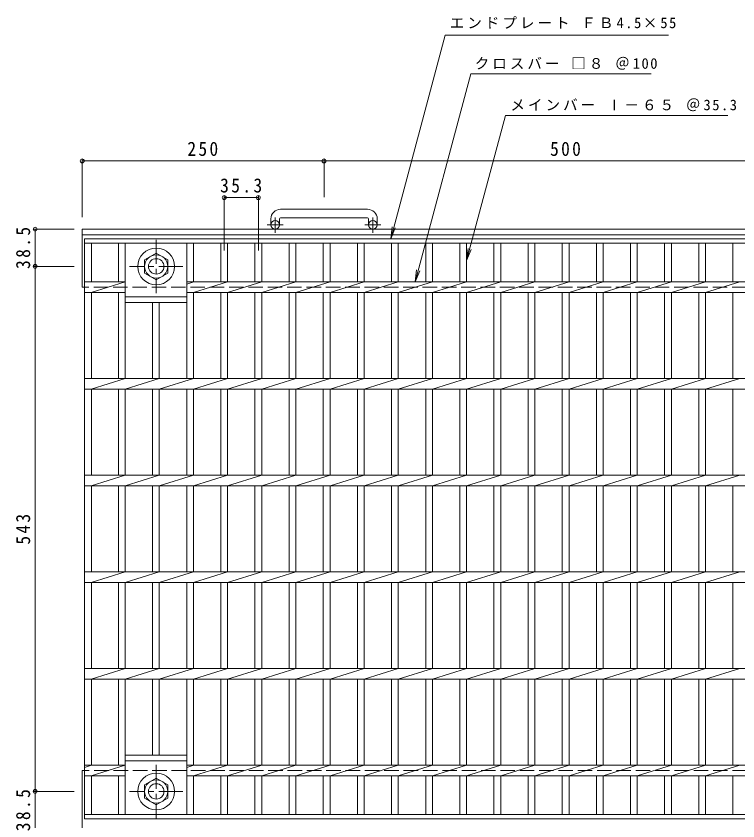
# Model space of a CAD drawing. Units: millimetres, scale not verified. Extents: x -929 to 914, y -686 to 675.
# Drawn here: x -929 to -183, y -157 to 675 of the extents above; entities that cross this region are included whole.
import ezdxf

# ---------------------------------------------------------------- set-up
doc = ezdxf.new("R2010")
doc.units = ezdxf.units.MM
doc.header["$LTSCALE"] = 5
doc.header["$PDMODE"] = 32
doc.header["$PDSIZE"] = 4
doc.linetypes.add('CHAIN1', pattern=[8, 5, -1, 1, -1])
doc.linetypes.add('DASHED3', pattern=[4, 3, -1])
for name, color, linetype, lineweight in [('0-1_躯体', 2, 'Continuous', 9), ('0-2_仕上', 3, 'Continuous', 9), ('0-4_その他', 7, 'Continuous', 9), ('0-5_寸法', 7, 'Continuous', 9)]:
    doc.layers.add(name, color=color, linetype=linetype, lineweight=lineweight)
doc.styles.add('ＭＳ ゴシック', font='')
doc.styles.get('ＭＳ ゴシック').set_extended_font_data('MS Gothic')

msp = doc.modelspace()

# ---------------------------------------------------------------- linework, layer by layer
at = {"layer": '0-1_躯体'}
for p, q in [((-565.846, 475.176), (-655.846, 475.176)), ((-655.846, 466.175), (-565.846, 466.175)), ((-665.846, 465.176), (-665.846, 459.076)), ((-656.846, 465.176), (-656.846, 459.076)), ((-564.846, 465.176), (-564.846, 459.076)), ((-555.846, 465.176), (-555.846, 459.076)), ((-860.846, 394.576), (-860.846, 454.576)), ((266.483, 454.576), (-860.846, 454.576)), ((264.437, 448.575), (-860.846, 448.575)), ((-860.846, -165.425), (-860.846, -105.425))]:
    msp.add_line(p, q, dxfattribs=at)
at = {"layer": '0-1_躯体', "linetype": 'CHAIN1'}
for p, q in [((-661.346, 450.968), (-661.346, 466.565)), ((-560.346, 450.968), (-560.346, 466.565)), ((-653.183, 459.076), (-669.59, 459.076)), ((-552.183, 459.076), (-568.59, 459.076)), ((-784.346, 443.712), (-784.346, 388.439)), ((-756.71, 416.076), (-811.983, 416.076)), ((-784.346, -99.288), (-784.346, -154.561)), ((-756.71, -126.925), (-811.983, -126.925))]:
    msp.add_line(p, q, dxfattribs=at)
at = {"layer": '0-1_躯体', "linetype": 'DASHED3'}
for p, q in [((246.028, 394.576), (-860.846, 394.576)), ((266.483, -105.425), (-860.846, -105.425))]:
    msp.add_line(p, q, dxfattribs=at)
at = {"layer": '0-1_躯体'}
for points in [[(-796.347, 423.003), (-796.347, 409.147), (-784.346, 402.219), (-772.347, 409.147), (-772.347, 423.003), (-784.346, 429.932)], [(-796.347, -133.852), (-796.347, -119.996), (-784.346, -113.067), (-772.347, -119.996), (-772.347, -133.852), (-784.346, -140.781)]]:
    msp.add_lwpolyline(points, close=True, dxfattribs=at)
for centre, radius in [((-661.346, 459.076), 4.5), ((-560.346, 459.076), 4.5), ((-784.346, 416.076), 19), ((-784.346, 416.076), 12), ((-784.346, 416.076), 8), ((-784.346, -126.925), 19), ((-784.346, -126.925), 12), ((-784.346, -126.925), 8)]:
    msp.add_circle(centre, radius, dxfattribs=at)
for centre, radius, start, end in [((-655.846, 465.176), 10, 90, 180), ((-565.846, 465.176), 10, 0, 90), ((-655.846, 465.176), 1, 90, 180), ((-565.846, 465.176), 1, 0, 90)]:
    msp.add_arc(centre, radius, start, end, dxfattribs=at)
at = {"layer": '0-2_仕上'}
for p, q in [((-858.346, 444.576), (136.655, 444.576)), ((-858.346, -155.425), (-858.346, 444.576)), ((-858.346, 440.076), (136.655, 440.076)), ((-851.345, 400.076), (-851.345, 440.076)), ((-823.445, 440.076), (-823.445, 400.076)), ((-816.446, 440.076), (-816.446, 300.076)), ((-752.845, 440.076), (-752.845, 300.076)), ((-745.845, 440.076), (-745.845, 400.076)), ((-717.546, 440.076), (-717.546, 400.076)), ((-710.546, 440.076), (-710.546, 400.076)), ((-682.247, 440.076), (-682.247, 400.076)), ((-675.247, 440.076), (-675.247, 400.076)), ((-646.948, 440.076), (-646.948, 400.076)), ((-639.948, 440.076), (-639.948, 400.076)), ((-611.648, 440.076), (-611.648, 400.076)), ((-604.648, 440.076), (-604.648, 400.076)), ((-576.349, 440.076), (-576.349, 400.076)), ((-569.349, 440.076), (-569.349, 400.076)), ((-541.05, 440.076), (-541.05, 400.076)), ((-534.05, 440.076), (-534.05, 400.076)), ((-505.751, 440.076), (-505.751, 400.076)), ((-498.751, 440.076), (-498.751, 400.076)), ((-470.452, 440.076), (-470.452, 400.076)), ((-463.452, 440.076), (-463.452, 400.076)), ((-435.153, 440.076), (-435.153, 400.076)), ((-428.153, 440.076), (-428.153, 400.076)), ((-399.854, 440.076), (-399.854, 400.076)), ((-392.854, 440.076), (-392.854, 400.076)), ((-364.554, 440.076), (-364.554, 400.076)), ((-357.555, 440.076), (-357.555, 400.076)), ((-329.255, 440.076), (-329.255, 400.076)), ((-322.255, 440.076), (-322.255, 400.076)), ((-293.956, 440.076), (-293.956, 400.076)), ((-286.956, 440.076), (-286.956, 400.076)), ((-258.657, 440.076), (-258.657, 400.076)), ((-251.657, 440.076), (-251.657, 400.076)), ((-223.358, 440.076), (-223.358, 400.076)), ((-216.358, 440.076), (-216.358, 400.076)), ((-188.059, 440.076), (-188.059, 400.076)), ((-858.346, 400.076), (-816.446, 400.076)), ((-851.746, 389.076), (-816.446, 400.076)), ((-752.845, 400.076), (30.755, 400.076)), ((-752.845, 397.77), (-745.445, 400.076)), ((-745.846, 389.076), (-710.546, 400.076)), ((-710.546, 389.076), (-675.246, 400.076)), ((-675.247, 389.076), (-639.947, 400.076)), ((-639.948, 389.076), (-604.648, 400.076)), ((-604.648, 389.076), (-569.348, 400.076)), ((-569.349, 389.076), (-534.049, 400.076)), ((-534.05, 389.076), (-498.75, 400.076)), ((-498.751, 389.076), (-463.451, 400.076)), ((-463.452, 389.076), (-428.152, 400.076)), ((-428.153, 389.076), (-392.853, 400.076)), ((-392.854, 389.076), (-357.554, 400.076)), ((-357.555, 389.076), (-322.254, 400.076)), ((-322.255, 389.076), (-286.955, 400.076)), ((-286.956, 389.076), (-251.656, 400.076)), ((-251.657, 389.076), (-216.357, 400.076)), ((-216.358, 389.076), (-181.058, 400.076)), ((-858.346, 389.076), (-816.446, 389.076)), ((-851.345, 300.076), (-851.345, 389.076)), ((-823.445, 389.076), (-823.445, 300.076)), ((-816.446, 384.576), (-752.845, 384.576)), ((-752.845, 389.076), (30.755, 389.076)), ((-745.845, 389.076), (-745.845, 300.076)), ((-717.546, 389.076), (-717.546, 300.076)), ((-710.546, 389.076), (-710.546, 300.076)), ((-682.247, 389.076), (-682.247, 300.076)), ((-675.247, 389.076), (-675.247, 300.076)), ((-646.948, 389.076), (-646.948, 300.076)), ((-639.948, 389.076), (-639.948, 300.076)), ((-611.648, 389.076), (-611.648, 300.076)), ((-604.648, 389.076), (-604.648, 300.076)), ((-576.349, 389.076), (-576.349, 300.076)), ((-569.349, 389.076), (-569.349, 300.076)), ((-541.05, 389.076), (-541.05, 300.076)), ((-534.05, 389.076), (-534.05, 300.076)), ((-505.751, 389.076), (-505.751, 300.076)), ((-498.751, 389.076), (-498.751, 300.076)), ((-470.452, 389.076), (-470.452, 300.076)), ((-463.452, 389.076), (-463.452, 300.076)), ((-435.153, 389.076), (-435.153, 300.076)), ((-428.153, 389.076), (-428.153, 300.076)), ((-399.854, 389.076), (-399.854, 300.076)), ((-392.854, 389.076), (-392.854, 300.076)), ((-364.554, 389.076), (-364.554, 300.076)), ((-357.555, 389.076), (-357.555, 300.076)), ((-329.255, 389.076), (-329.255, 300.076)), ((-322.255, 389.076), (-322.255, 300.076)), ((-293.956, 389.076), (-293.956, 300.076)), ((-286.956, 389.076), (-286.956, 300.076)), ((-258.657, 389.076), (-258.657, 300.076)), ((-251.657, 389.076), (-251.657, 300.076)), ((-223.358, 389.076), (-223.358, 300.076)), ((-216.358, 389.076), (-216.358, 300.076)), ((-188.059, 389.076), (-188.059, 300.076)), ((-816.446, 378.576), (-752.845, 378.576)), ((-788.145, 378.576), (-788.145, 300.076)), ((-781.146, 378.576), (-781.146, 300.076)), ((-858.346, 300.076), (136.655, 300.076)), ((-851.746, 289.076), (-816.446, 300.076)), ((-816.446, 289.076), (-781.146, 300.076)), ((-781.146, 289.076), (-745.846, 300.076)), ((-745.846, 289.076), (-710.546, 300.076)), ((-710.546, 289.076), (-675.246, 300.076)), ((-675.247, 289.076), (-639.947, 300.076)), ((-639.948, 289.076), (-604.648, 300.076)), ((-604.648, 289.076), (-569.348, 300.076)), ((-569.349, 289.076), (-534.049, 300.076)), ((-534.05, 289.076), (-498.75, 300.076)), ((-498.751, 289.076), (-463.451, 300.076)), ((-463.452, 289.076), (-428.152, 300.076)), ((-428.153, 289.076), (-392.853, 300.076)), ((-392.854, 289.076), (-357.554, 300.076)), ((-357.555, 289.076), (-322.254, 300.076)), ((-322.255, 289.076), (-286.955, 300.076)), ((-286.956, 289.076), (-251.656, 300.076)), ((-251.657, 289.076), (-216.357, 300.076)), ((-216.358, 289.076), (-181.058, 300.076)), ((-858.346, 289.076), (136.655, 289.076)), ((-851.345, 200.076), (-851.345, 289.076)), ((-823.445, 289.076), (-823.445, 200.076)), ((-816.446, 289.076), (-816.446, 200.076)), ((-788.145, 289.076), (-788.145, 200.076)), ((-781.146, 289.076), (-781.146, 200.076)), ((-752.845, 289.076), (-752.845, 200.076)), ((-745.845, 289.076), (-745.845, 200.076)), ((-717.546, 289.076), (-717.546, 200.076)), ((-710.546, 289.076), (-710.546, 200.076)), ((-682.247, 289.076), (-682.247, 200.076)), ((-675.247, 289.076), (-675.247, 200.076)), ((-646.948, 289.076), (-646.948, 200.076)), ((-639.948, 289.076), (-639.948, 200.076)), ((-611.648, 289.076), (-611.648, 200.076)), ((-604.648, 289.076), (-604.648, 200.076)), ((-576.349, 289.076), (-576.349, 200.076)), ((-569.349, 289.076), (-569.349, 200.076)), ((-541.05, 289.076), (-541.05, 200.076)), ((-534.05, 289.076), (-534.05, 200.076)), ((-505.751, 289.076), (-505.751, 200.076)), ((-498.751, 289.076), (-498.751, 200.076)), ((-470.452, 289.076), (-470.452, 200.076)), ((-463.452, 289.076), (-463.452, 200.076)), ((-435.153, 289.076), (-435.153, 200.076)), ((-428.153, 289.076), (-428.153, 200.076)), ((-399.854, 289.076), (-399.854, 200.076)), ((-392.854, 289.076), (-392.854, 200.076)), ((-364.554, 289.076), (-364.554, 200.076)), ((-357.555, 289.076), (-357.555, 200.076)), ((-329.255, 289.076), (-329.255, 200.076)), ((-322.255, 289.076), (-322.255, 200.076)), ((-293.956, 289.076), (-293.956, 200.076)), ((-286.956, 289.076), (-286.956, 200.076)), ((-258.657, 289.076), (-258.657, 200.076)), ((-251.657, 289.076), (-251.657, 200.076)), ((-223.358, 289.076), (-223.358, 200.076)), ((-216.358, 289.076), (-216.358, 200.076)), ((-188.059, 289.076), (-188.059, 200.076)), ((-858.346, 200.076), (136.655, 200.076)), ((-851.746, 189.076), (-816.446, 200.076)), ((-816.446, 189.076), (-781.146, 200.076)), ((-781.146, 189.076), (-745.846, 200.076)), ((-745.846, 189.076), (-710.546, 200.076)), ((-710.546, 189.076), (-675.246, 200.076)), ((-675.247, 189.076), (-639.947, 200.076)), ((-639.948, 189.076), (-604.648, 200.076)), ((-604.648, 189.076), (-569.348, 200.076)), ((-569.349, 189.076), (-534.049, 200.076)), ((-534.05, 189.076), (-498.75, 200.076)), ((-498.751, 189.076), (-463.451, 200.076)), ((-463.452, 189.076), (-428.152, 200.076)), ((-428.153, 189.076), (-392.853, 200.076)), ((-392.854, 189.076), (-357.554, 200.076)), ((-357.555, 189.076), (-322.254, 200.076)), ((-322.255, 189.076), (-286.955, 200.076)), ((-286.956, 189.076), (-251.656, 200.076)), ((-251.657, 189.076), (-216.357, 200.076)), ((-216.358, 189.076), (-181.058, 200.076)), ((-858.346, 189.076), (136.655, 189.076)), ((-851.345, 100.076), (-851.345, 189.076)), ((-823.445, 189.076), (-823.445, 100.076)), ((-816.446, 189.076), (-816.446, 100.076)), ((-788.145, 189.076), (-788.145, 100.076)), ((-781.146, 189.076), (-781.146, 100.076)), ((-752.845, 189.076), (-752.845, 100.076)), ((-745.845, 189.076), (-745.845, 100.076)), ((-717.546, 189.076), (-717.546, 100.076)), ((-710.546, 189.076), (-710.546, 100.076)), ((-682.247, 189.076), (-682.247, 100.076)), ((-675.247, 189.076), (-675.247, 100.076)), ((-646.948, 189.076), (-646.948, 100.076)), ((-639.948, 189.076), (-639.948, 100.076)), ((-611.648, 189.076), (-611.648, 100.076)), ((-604.648, 189.076), (-604.648, 100.076)), ((-576.349, 189.076), (-576.349, 100.076)), ((-569.349, 189.076), (-569.349, 100.076)), ((-541.05, 189.076), (-541.05, 100.076)), ((-534.05, 189.076), (-534.05, 100.076)), ((-505.751, 189.076), (-505.751, 100.076)), ((-498.751, 189.076), (-498.751, 100.076)), ((-470.452, 189.076), (-470.452, 100.076)), ((-463.452, 189.076), (-463.452, 100.076)), ((-435.153, 189.076), (-435.153, 100.076)), ((-428.153, 189.076), (-428.153, 100.076)), ((-399.854, 189.076), (-399.854, 100.076)), ((-392.854, 189.076), (-392.854, 100.076)), ((-364.554, 189.076), (-364.554, 100.076)), ((-357.555, 189.076), (-357.555, 100.076)), ((-329.255, 189.076), (-329.255, 100.076)), ((-322.255, 189.076), (-322.255, 100.076)), ((-293.956, 189.076), (-293.956, 100.076)), ((-286.956, 189.076), (-286.956, 100.076)), ((-258.657, 189.076), (-258.657, 100.076)), ((-251.657, 189.076), (-251.657, 100.076)), ((-223.358, 189.076), (-223.358, 100.076)), ((-216.358, 189.076), (-216.358, 100.076)), ((-188.059, 189.076), (-188.059, 100.076)), ((-858.346, 100.076), (136.655, 100.076)), ((-851.746, 89.076), (-816.446, 100.076)), ((-816.446, 89.076), (-781.146, 100.076)), ((-781.146, 89.076), (-745.846, 100.076)), ((-745.846, 89.076), (-710.546, 100.076)), ((-710.546, 89.076), (-675.246, 100.076)), ((-675.247, 89.076), (-639.947, 100.076)), ((-639.948, 89.076), (-604.648, 100.076)), ((-604.648, 89.076), (-569.348, 100.076)), ((-569.349, 89.076), (-534.049, 100.076)), ((-534.05, 89.076), (-498.75, 100.076)), ((-498.751, 89.076), (-463.451, 100.076)), ((-463.452, 89.076), (-428.152, 100.076)), ((-428.153, 89.076), (-392.853, 100.076)), ((-392.854, 89.076), (-357.554, 100.076)), ((-357.555, 89.076), (-322.254, 100.076)), ((-322.255, 89.076), (-286.955, 100.076)), ((-286.956, 89.076), (-251.656, 100.076)), ((-251.657, 89.076), (-216.357, 100.076)), ((-216.358, 89.076), (-181.058, 100.076)), ((-858.346, 89.076), (136.655, 89.076)), ((-851.345, 0.076), (-851.345, 89.076)), ((-823.445, 89.076), (-823.445, 0.076)), ((-816.446, 89.076), (-816.446, 0.076)), ((-788.145, 89.076), (-788.145, 0.076)), ((-781.146, 89.076), (-781.146, 0.076)), ((-752.845, 89.076), (-752.845, 0.076)), ((-745.845, 89.076), (-745.845, 0.076)), ((-717.546, 89.076), (-717.546, 0.076)), ((-710.546, 89.076), (-710.546, 0.076)), ((-682.247, 89.076), (-682.247, 0.076)), ((-675.247, 89.076), (-675.247, 0.076)), ((-646.948, 89.076), (-646.948, 0.076)), ((-639.948, 89.076), (-639.948, 0.076)), ((-611.648, 89.076), (-611.648, 0.076)), ((-604.648, 89.076), (-604.648, 0.076)), ((-576.349, 89.076), (-576.349, 0.076)), ((-569.349, 89.076), (-569.349, 0.076)), ((-541.05, 89.076), (-541.05, 0.076)), ((-534.05, 89.076), (-534.05, 0.076)), ((-505.751, 89.076), (-505.751, 0.076)), ((-498.751, 89.076), (-498.751, 0.076)), ((-470.452, 89.076), (-470.452, 0.076)), ((-463.452, 89.076), (-463.452, 0.076)), ((-435.153, 89.076), (-435.153, 0.076)), ((-428.153, 89.076), (-428.153, 0.076)), ((-399.854, 89.076), (-399.854, 0.076)), ((-392.854, 89.076), (-392.854, 0.076)), ((-364.554, 89.076), (-364.554, 0.076)), ((-357.555, 89.076), (-357.555, 0.076)), ((-329.255, 89.076), (-329.255, 0.076)), ((-322.255, 89.076), (-322.255, 0.076)), ((-293.956, 89.076), (-293.956, 0.076)), ((-286.956, 89.076), (-286.956, 0.076)), ((-258.657, 89.076), (-258.657, 0.076)), ((-251.657, 89.076), (-251.657, 0.076)), ((-223.358, 89.076), (-223.358, 0.076)), ((-216.358, 89.076), (-216.358, 0.076)), ((-188.059, 89.076), (-188.059, 0.076)), ((-858.346, 0.076), (136.655, 0.076)), ((-851.746, -10.924), (-816.446, 0.076)), ((-816.446, -10.924), (-781.146, 0.076)), ((-781.146, -10.924), (-745.846, 0.076)), ((-745.846, -10.924), (-710.546, 0.076)), ((-710.546, -10.924), (-675.246, 0.076)), ((-675.247, -10.924), (-639.947, 0.076)), ((-639.948, -10.924), (-604.648, 0.076)), ((-604.648, -10.924), (-569.348, 0.076)), ((-569.349, -10.924), (-534.049, 0.076)), ((-534.05, -10.924), (-498.75, 0.076)), ((-498.751, -10.924), (-463.451, 0.076)), ((-463.452, -10.924), (-428.152, 0.076)), ((-428.153, -10.924), (-392.853, 0.076)), ((-392.854, -10.924), (-357.554, 0.076)), ((-357.555, -10.924), (-322.254, 0.076)), ((-322.255, -10.924), (-286.955, 0.076)), ((-286.956, -10.924), (-251.656, 0.076)), ((-251.657, -10.924), (-216.357, 0.076)), ((-216.358, -10.924), (-181.058, 0.076)), ((-858.346, -10.924), (136.655, -10.924)), ((-851.345, -99.924), (-851.345, -10.924)), ((-823.445, -10.924), (-823.445, -99.924)), ((-816.446, -10.924), (-816.446, -150.925)), ((-788.145, -10.924), (-788.145, -89.425)), ((-781.146, -10.924), (-781.146, -89.425)), ((-752.845, -10.924), (-752.845, -150.925)), ((-745.845, -10.924), (-745.845, -99.924)), ((-717.546, -10.924), (-717.546, -99.924)), ((-710.546, -10.924), (-710.546, -99.924)), ((-682.247, -10.924), (-682.247, -99.924)), ((-675.247, -10.924), (-675.247, -99.924)), ((-646.948, -10.924), (-646.948, -99.924)), ((-639.948, -10.924), (-639.948, -99.924)), ((-611.648, -10.924), (-611.648, -99.924)), ((-604.648, -10.924), (-604.648, -99.924)), ((-576.349, -10.924), (-576.349, -99.924)), ((-569.349, -10.924), (-569.349, -99.924)), ((-541.05, -10.924), (-541.05, -99.924)), ((-534.05, -10.924), (-534.05, -99.924)), ((-505.751, -10.924), (-505.751, -99.924)), ((-498.751, -10.924), (-498.751, -99.924)), ((-470.452, -10.924), (-470.452, -99.924)), ((-463.452, -10.924), (-463.452, -99.924)), ((-435.153, -10.924), (-435.153, -99.924)), ((-428.153, -10.924), (-428.153, -99.924)), ((-399.854, -10.924), (-399.854, -99.924)), ((-392.854, -10.924), (-392.854, -99.924)), ((-364.554, -10.924), (-364.554, -99.924)), ((-357.555, -10.924), (-357.555, -99.924)), ((-329.255, -10.924), (-329.255, -99.924)), ((-322.255, -10.924), (-322.255, -99.924)), ((-293.956, -10.924), (-293.956, -99.924)), ((-286.956, -10.924), (-286.956, -99.924)), ((-258.657, -10.924), (-258.657, -99.924)), ((-251.657, -10.924), (-251.657, -99.924)), ((-223.358, -10.924), (-223.358, -99.924)), ((-216.358, -10.924), (-216.358, -99.924)), ((-188.059, -10.924), (-188.059, -99.924)), ((-752.845, -89.425), (-816.446, -89.425)), ((-752.845, -95.425), (-816.446, -95.425)), ((-858.346, -102.106), (-851.345, -99.923)), ((-858.346, -99.924), (-816.446, -99.924)), ((-851.746, -110.924), (-816.446, -99.924)), ((-752.845, -99.924), (30.755, -99.924)), ((-752.845, -102.231), (-745.445, -99.925)), ((-745.846, -110.924), (-710.546, -99.924)), ((-710.546, -110.924), (-675.246, -99.924)), ((-675.247, -110.924), (-639.947, -99.924)), ((-639.948, -110.924), (-604.648, -99.924)), ((-604.648, -110.924), (-569.348, -99.924)), ((-569.349, -110.924), (-534.049, -99.924)), ((-534.05, -110.924), (-498.75, -99.924)), ((-498.751, -110.924), (-463.451, -99.924)), ((-463.452, -110.924), (-428.152, -99.924)), ((-428.153, -110.924), (-392.853, -99.924)), ((-392.854, -110.924), (-357.554, -99.924)), ((-357.555, -110.924), (-322.254, -99.924)), ((-322.255, -110.924), (-286.955, -99.924)), ((-286.956, -110.924), (-251.656, -99.924)), ((-251.657, -110.924), (-216.357, -99.924)), ((-216.358, -110.924), (-181.058, -99.924)), ((-858.346, -110.925), (-816.446, -110.925)), ((-851.345, -150.925), (-851.345, -110.925)), ((-823.445, -110.925), (-823.445, -150.925)), ((-752.845, -110.925), (30.755, -110.925)), ((-745.845, -110.925), (-745.845, -150.925)), ((-717.546, -110.925), (-717.546, -150.925)), ((-710.546, -110.925), (-710.546, -150.925)), ((-682.247, -110.925), (-682.247, -150.925)), ((-675.247, -110.925), (-675.247, -150.925)), ((-646.948, -110.925), (-646.948, -150.925)), ((-639.948, -110.925), (-639.948, -150.925)), ((-611.648, -110.925), (-611.648, -150.925)), ((-604.648, -110.925), (-604.648, -150.925)), ((-576.349, -110.925), (-576.349, -150.925)), ((-569.349, -110.925), (-569.349, -150.925)), ((-541.05, -110.925), (-541.05, -150.925)), ((-534.05, -110.925), (-534.05, -150.925)), ((-505.751, -110.925), (-505.751, -150.925)), ((-498.751, -110.925), (-498.751, -150.925)), ((-470.452, -110.925), (-470.452, -150.925)), ((-463.452, -110.925), (-463.452, -150.925)), ((-435.153, -110.925), (-435.153, -150.925)), ((-428.153, -110.925), (-428.153, -150.925)), ((-399.854, -110.925), (-399.854, -150.925)), ((-392.854, -110.925), (-392.854, -150.925)), ((-364.554, -110.925), (-364.554, -150.925)), ((-357.555, -110.925), (-357.555, -150.925)), ((-329.255, -110.925), (-329.255, -150.925)), ((-322.255, -110.925), (-322.255, -150.925)), ((-293.956, -110.925), (-293.956, -150.925)), ((-286.956, -110.925), (-286.956, -150.925)), ((-258.657, -110.925), (-258.657, -150.925)), ((-251.657, -110.925), (-251.657, -150.925)), ((-223.358, -110.925), (-223.358, -150.925)), ((-216.358, -110.925), (-216.358, -150.925)), ((-188.059, -110.925), (-188.059, -150.925)), ((136.655, -150.925), (-858.346, -150.925)), ((136.655, -155.425), (-858.346, -155.425))]:
    msp.add_line(p, q, dxfattribs=at)
at = {"layer": '0-4_その他'}
for p, q in [((-860.846, 467.076), (-860.846, 526.676)), ((-860.846, 525.176), (186.654, 525.176)), ((-610.846, 487.676), (-610.846, 526.676)), ((-714.046, 432.401), (-714.046, 488.789)), ((-714.046, 487.289), (-678.747, 487.289)), ((-678.747, 432.401), (-678.747, 488.789)), ((-869.16, 454.576), (-911.009, 454.576)), ((-909.509, 416.076), (-909.509, 454.576)), ((-869.16, 416.076), (-911.009, 416.076)), ((-909.509, -126.924), (-909.509, 416.076)), ((-869.16, -126.924), (-911.009, -126.924)), ((-909.509, -165.424), (-909.509, -126.924))]:
    msp.add_line(p, q, dxfattribs=at)
for p in [(-860.846, 525.176), (-610.846, 525.176), (-714.046, 487.289), (-678.747, 487.289), (-909.509, 454.576), (-909.509, 416.076), (-909.509, -126.924)]:
    msp.add_point(p, dxfattribs=at)
at = {"layer": '0-5_寸法'}
for p, q in [((-541.908, 444.576), (-485.478, 655.176)), ((-485.478, 655.176), (-254.62, 655.176)), ((-516.702, 400.076), (-459.066, 615.176)), ((-459.066, 615.176), (-272.503, 615.176)), ((-423.249, 572.149), (-193.288, 572.149)), ((-541.908, 444.576), (-540.276, 456.969)), ((-541.908, 444.576), (-537.124, 456.124)), ((-463.452, 422.109), (-458.668, 433.657)), ((-516.702, 400.076), (-515.07, 412.469)), ((-516.702, 400.076), (-511.918, 411.624))]:
    msp.add_line(p, q, dxfattribs=at)
msp.add_lwpolyline([(-423.249, 572.149), (-463.452, 422.109), (-461.82, 434.502)], dxfattribs=at)

# ---------------------------------------------------------------- texts
at = {"layer": '0-4_その他', "color": 2, "char_height": 14.66, "attachment_point": 7, "style": 'ＭＳ ゴシック'}
for s, insert in [('\\T1.27;\\W0.9;250', (-752.096, 530.176)), ('\\T1.27;\\W0.9;500', (-377.096, 530.176)), ('\\T1.28;\\W0.9;35.3', (-718.271, 492.289))]:
    msp.add_mtext(s, dxfattribs=dict(at, insert=insert))
at = {"layer": '0-4_その他', "color": 2, "char_height": 14.66, "attachment_point": 7, "rotation": 90, "style": 'ＭＳ ゴシック'}
for s, insert in [('\\T1.28;\\W0.9;38.5', (-914.509, 413.451)), ('\\T1.27;\\W0.9;543', (-914.509, 128.326)), ('\\T1.28;\\W0.9;38.5', (-914.509, -168.049))]:
    msp.add_mtext(s, dxfattribs=dict(at, insert=insert))
at = {"layer": '0-5_寸法', "char_height": 11, "attachment_point": 7, "style": 'ＭＳ ゴシック'}
for s, insert in [('\\T1.21;エンドプレート\\~ＦＢ4.5×55', (-480.87, 661.853)), ('\\T1.21;クロスバー\\~□８\\~＠100', (-455.003, 619.45)), ('\\T1.21;メインバー\\~Ⅰ－６５\\~＠35.3', (-418.151, 576.57))]:
    msp.add_mtext(s, dxfattribs=dict(at, insert=insert))

doc.saveas('drawing.dxf')
